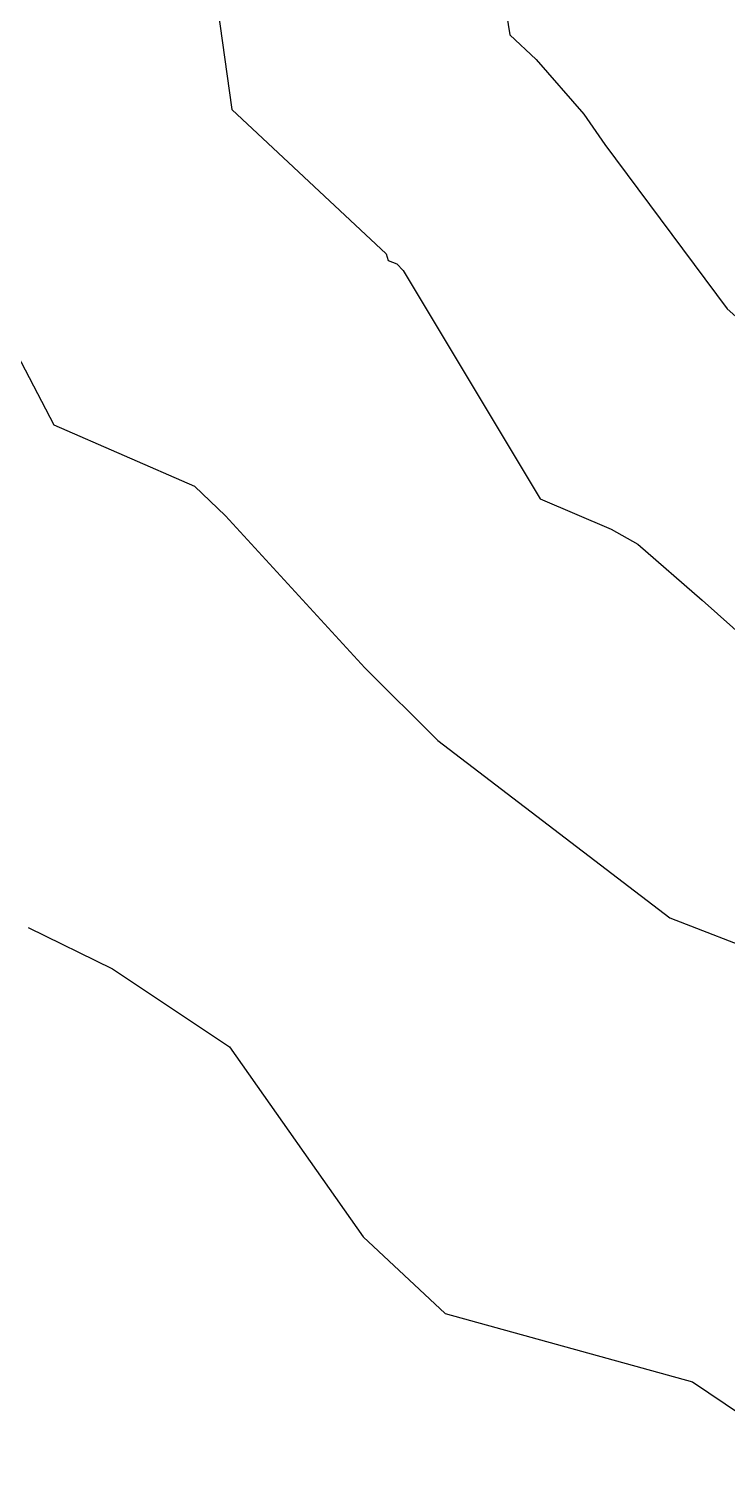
# Model space of a CAD drawing. Header units: metres. Extents: x 517023 to 519141, y 3924953 to 3927827.
# Drawn here: x 517811.75 to 517830.66, y 3925318.6 to 3925357.33 of the extents above; entities that cross this region are included whole.
import ezdxf

# ---------------------------------------------------------------- set-up
doc = ezdxf.new("R2010")
doc.units = ezdxf.units.M
doc.layers.add('C-TOPO-MAJR', color=9, linetype='Continuous')
doc.layers.add('C-TOPO-MINR', color=8, linetype='Continuous')

msp = doc.modelspace()

# ---------------------------------------------------------------- linework, layer by layer
at = {"layer": 'C-TOPO-MAJR', "color": 9, "linetype": 'Continuous', "lineweight": -3, "elevation": 1020}
msp.add_lwpolyline([(517810.769, 3925349.788), (517812.44, 3925346.602), (517816.242, 3925344.943), (517817.084, 3925344.143), (517820.85, 3925340.031), (517822.83, 3925338.062), (517829.105, 3925333.264), (517831.71, 3925332.247), (517837.998, 3925329.146), (517838.574, 3925329.086), (517840.844, 3925328.495), (517845.136, 3925327.117), (517847.531, 3925326.089), (517849.662, 3925326.329), (517850.925, 3925326.819), (517854.385, 3925328.001), (517855.588, 3925327.491), (517855.693, 3925327.439), (517863.503, 3925329.253), (517864.694, 3925329.07), (517865.352, 3925329.639), (517868.3, 3925331.374)], dxfattribs=at)
at = {"layer": 'C-TOPO-MINR', "color": 8, "linetype": 'Continuous', "lineweight": -3}
for points, elevation in [([(517824.02, 3925361.867), (517824.773, 3925357.161), (517825.486, 3925356.492), (517826.777, 3925355.013), (517827.346, 3925354.19), (517830.659, 3925349.744), (517832.115, 3925348.453), (517835.172, 3925344.552), (517835.463, 3925344.311), (517842.714, 3925340.277), (517843.591, 3925339.87), (517846.557, 3925343.451), (517852.171, 3925340.159), (517852.075, 3925339.143), (517852.692, 3925339.839), (517852.739, 3925339.913), (517853.123, 3925340.656), (517853.123, 3925340.656), (517856.673, 3925343.404), (517858.659, 3925343.798), (517859.554, 3925348.094), (517860.339, 3925350.739), (517860.624, 3925351.044), (517860.921, 3925357.603)], 1024), ([(517816.609, 3925359.725), (517817.255, 3925355.143), (517821.43, 3925351.236), (517821.48, 3925351.053), (517821.715, 3925350.968), (517821.892, 3925350.781), (517825.595, 3925344.599), (517827.52, 3925343.786), (517828.241, 3925343.379), (517829.985, 3925341.863), (517833.875, 3925338.383)], 1022), ([(517811.738, 3925333.002), (517814.021, 3925331.882), (517817.186, 3925329.771), (517820.805, 3925324.627), (517823.026, 3925322.552), (517829.722, 3925320.706), (517832.841, 3925318.602), (517840.566, 3925319.547), (517841.917, 3925319.172), (517843.234, 3925318.845), (517849.558, 3925323.328), (517850.72, 3925323.459), (517851.934, 3925323.929), (517857.75, 3925324.569), (517858.174, 3925324.361), (517859.017, 3925324.557), (517865.265, 3925323.596), (517868.717, 3925326.58)], 1018)]:
    msp.add_lwpolyline(points, dxfattribs=dict(at, elevation=elevation))

doc.saveas('drawing.dxf')
